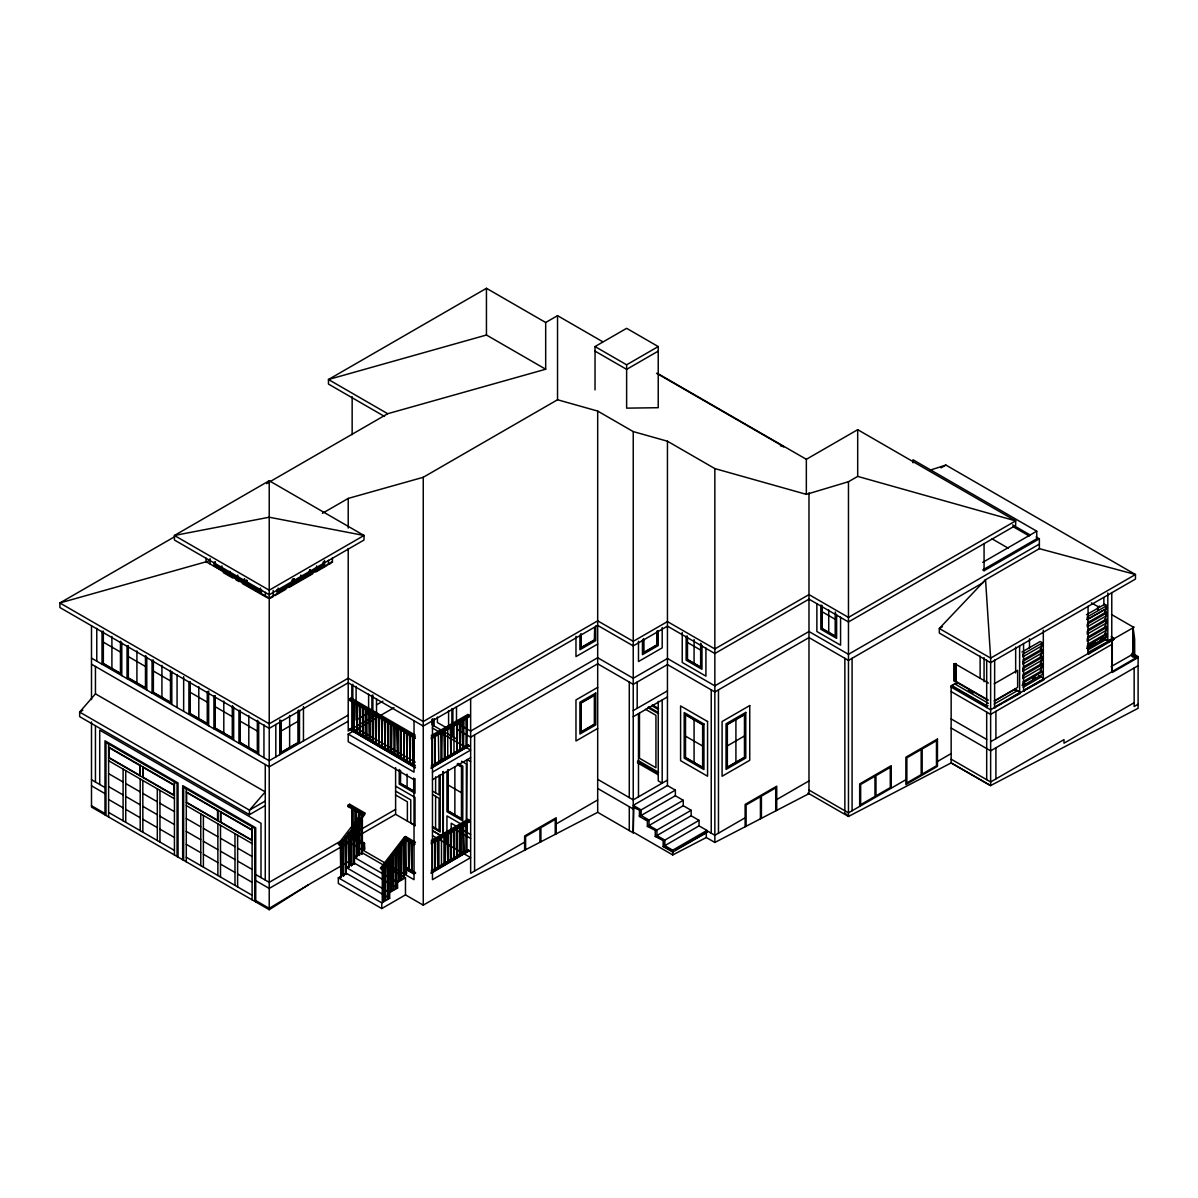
<?xml version="1.0" encoding="UTF-8"?>
<svg xmlns="http://www.w3.org/2000/svg" width="1198" height="1198" viewBox="0 0 1198 1198"><rect width="100%" height="100%" fill="white"/><g stroke="black" fill="none" stroke-linecap="round" stroke-linejoin="round"><path stroke-width="1.5" d="M407.095 787.505L407.095 774.207M435.578 828.282L435.608 796.296M439.097 775.256L439.082 794.903L432.538 791.114M440.22 775.046L440.19 832.086L432.523 827.653M442.871 771.737L442.826 836.683L445.596 838.286M443.365 771.512L443.32 836.968L446.929 839.049L446.929 843.946M446.929 839.049L446.944 815.883L461.185 824.104M454.566 848.349L454.581 829.106L470.649 838.39M637.186 708.332L637.186 682.051M994.475 701.144L1015.005 689.284L1020.277 692.324L1020.277 693.462L994.595 707.524L994.669 660.053M361.991 814.595L348.169 806.613L348.169 805.086L349.651 804.232L364.791 812.978L364.791 814.49L340.352 845.459L339.034 844.695L338.33 843.811L361.991 813.083L362.38 814.37M339.034 844.695L342.373 840.367M355.716 823.041L357.932 820.151M340.352 845.459L339.648 844.575L364.791 812.978M345.578 837.132L346.072 836.489L346.072 874.45L345.578 837.132L346.566 836.773L346.072 874.45M348.214 833.703L348.708 833.059L348.708 867.232L349.202 833.344L348.214 833.703L348.708 867.232M341.295 843.617L340.307 843.961L340.801 877.49L341.295 843.617L340.801 877.49M343.437 840.831L343.437 839.903L343.437 875.978L343.931 840.187M353.964 826.231L353.964 864.192L353.47 828.716M356.6 823.73L356.6 822.801L356.6 856.974L356.106 823.445M359.729 819.672L358.741 820.031L359.729 819.672L359.235 855.447L358.741 821.873M406.182 839.004L382.476 869.778L381.159 869.014L380.47 868.131L404.13 837.402L405.598 836.533L415.481 842.239L413.999 843.093L404.13 837.387M382.267 867.577L386.714 861.796M400.057 844.47L402.288 841.58M382.476 869.778L381.788 868.894L405.448 838.166L405.822 839.454M382.761 868.475L382.761 867.547L382.761 901.72L383.255 867.831M385.397 865.061L385.891 864.417L385.397 900.207L384.902 864.776M387.538 863.204L388.032 898.68L388.526 861.003L387.538 861.347M393.303 853.875L393.303 889.934L392.809 856.36M395.445 852.946L395.939 888.422L395.939 850.445M398.56 847.959L399.054 847.315L398.56 881.204L398.065 849.517M403.831 878.164L404.325 840.472L403.831 878.164L403.337 842.688M95.451 666.477L95.451 693.837L79.652 712.076L79.652 716.644L249.469 814.685L265.267 805.565M456.498 728.998L470.649 737.159L597.682 663.812L633.233 684.343L667.451 664.576L714.847 691.935L808.979 637.591L848.469 660.398L982.809 582.842L985.55 579.742L939.307 628.486L939.307 633.038L990.641 662.689L1135.464 579.068L1135.464 574.516L1039.37 548.669L985.55 579.742L990.641 658.121L990.641 785.723L951.152 762.916L951.152 685.915L986.688 706.431L988.021 705.592M951.152 685.915L957.082 682.486L987.212 699.872M91.497 721.96L91.497 807.093L269.221 909.701L308.71 884.618L348.214 861.811L352.811 864.477M308.051 885.008L269.221 908.339L255.728 900.537M362.739 736.321L363.713 736.321L362.739 736.321L362.739 707.449L363.713 707.449L363.713 736.321M361.826 842.239L362.32 842.523M602.774 341.774L557.534 315.658L545.689 322.502L486.448 288.299L328.462 379.511L328.462 384.064L384.498 416.425M269.221 480.742L174.429 535.476L174.429 540.028L269.221 594.747L364.012 540.028L364.012 535.476L269.221 480.742L269.221 909.701M176.166 535.835L59.9 602.968L59.9 607.521L269.221 728.369L348.214 682.77L423.253 726.093L597.682 625.386L633.233 645.902L667.451 626.15L714.847 653.509L808.979 599.165L848.469 621.972L1015.664 525.443L1015.664 520.875L857.693 429.678L806.344 459.313L657.702 373.491M266.6 483.633L387.703 413.714L545.689 369.224L545.689 322.502M595.032 389.904L595.032 346.566L626.629 328.327L658.226 346.566L658.226 407.709L626.629 408.144L626.629 364.806L658.226 346.566M322.412 513.313L348.214 498.413L423.253 477.283L557.534 399.758L597.682 411.064L633.233 431.594L667.451 441.223L714.847 468.583L806.344 494.355L848.469 481.716L857.693 476.4L1015.664 520.875L848.469 617.404L808.979 594.597L714.847 648.942L667.451 621.582L633.233 641.349L597.682 620.834L423.253 721.54L348.214 678.218L269.221 723.817L59.9 602.968L208.392 561.143M658.226 351.119L626.629 369.373L595.032 351.119M278.46 591.003L291.623 583.396M307.422 574.276L294.259 581.884L294.259 578.844M307.751 574.471L293.929 582.453L293.929 578.904M332.415 561.637L269.221 598.131L206.236 561.757M270.538 598.116L273.189 596.574L273.189 590.434M274.776 595.676L285.828 589.281M288.988 587.454L312.693 573.782M315.853 571.955L326.904 565.576M331.097 563.15L328.492 564.662L328.492 560.305M82.812 710.264L79.652 712.076L249.469 810.133L265.267 801.013M281.066 731.08L298.182 721.196M415.392 738.417L349.561 700.411L349.561 698.898L351.044 698.045L415.272 735.108M349.561 700.411L351.044 699.557L351.044 698.045M353.844 731.199L353.35 702.028L353.844 731.199L354.338 702.028M360.104 734.808L359.61 705.637L360.104 734.808L360.598 705.637M348.214 715.116L269.221 760.73L91.497 658.121M348.214 721.211L269.221 766.81L91.497 664.201M376.516 704.858L382.881 701.189M372.608 742.026L373.102 712.855L372.608 742.026L372.114 712.855L373.102 712.286M373.102 712.855L372.114 712.855M415.392 767.873L349.561 729.297L351.134 728.399L415.347 765.462M349.561 729.867L351.134 728.968L359.16 733.595M376.232 716.464L375.738 743.838L375.244 714.667L376.232 714.667M350.625 729.642L348.214 731.035L348.214 548.459M375.303 715.401L351.838 728.953L351.838 685.316M378.853 745.635L379.347 716.464L378.853 745.635L378.358 716.464L379.347 715.895M414.029 779.733L348.214 741.727L348.214 734.119L394.007 707.674M379.347 716.464L378.358 716.464M356.48 732.712L357.468 732.712L357.468 703.84L356.48 703.84L356.974 732.427M382.476 720.073L381.982 747.447L381.488 718.276L382.476 718.276M359.61 734.524L360.598 734.524M385.112 749.244L384.618 720.073L385.112 749.244L385.606 720.073M365.854 709.246L366.348 737.848M390.383 723.981L391.372 723.397L391.372 752.853L391.866 723.697M365.854 738.133L366.843 738.133L366.843 709.246M390.877 724.266L391.372 752.853M368.984 739.93L369.972 739.93L369.972 711.058L368.984 711.058L369.478 739.645M393.498 725.778L394.486 725.778M393.992 726.063L394.981 725.494L394.486 754.665L393.992 725.494M396.628 727.59L397.616 756.462L398.11 727.306M399.758 729.387L400.746 729.387L400.746 758.274L401.24 730.915M400.252 729.672L401.24 729.103M402.887 731.199L404.37 730.346M403.382 731.484L404.37 730.915L403.876 760.071L403.876 731.199M381.488 747.163L382.476 747.163M406.017 732.996L407.006 732.996L407.006 761.883L407.5 734.524M406.511 733.281L407.5 732.712M409.132 734.808L410.12 734.239L410.12 763.695L410.615 734.524M409.626 735.093L410.12 763.695M387.748 750.772L388.736 750.772L388.736 721.885L387.748 721.885L388.242 750.487M412.262 736.605L413.834 736.276L413.25 765.492L412.756 736.321M431.265 735.587L467.849 714.457L469.331 715.311L469.331 716.838L431.145 738.881M431.145 737.354L469.331 715.311M453.982 754.006L453.982 725.119M438.842 733.865L437.854 733.865M441.478 732.337L441.478 761.224L440.984 732.053M445.596 730.54L444.608 730.54L444.608 759.412L444.114 732.053M447.738 728.728L447.738 757.615M451.841 726.931L450.852 726.931L450.852 755.803L450.358 728.444M457.112 723.322L458.1 723.322M463.356 719.699L464.345 719.699M466.486 746.788L466.98 717.617L466.486 746.788L465.917 717.572M400.252 729.103L400.252 757.99L401.24 757.99M597.682 644.06L575.968 656.594L575.968 636.303M403.382 759.787L413.834 765.163M406.511 732.712L407.006 761.314M348.169 806.613L349.651 805.76L349.651 804.232M941.044 467.864L945.896 465.064L1135.464 574.516L990.641 658.121L939.307 628.486L942.482 626.644M351.957 808.231L352.946 808.231L351.957 808.231L351.957 828.088M431.175 765.941L467.759 744.812L469.331 745.71L431.145 768.322M434.35 764.668L466.98 746.504M434.724 735.662L435.218 764.264M444.608 759.412L445.102 730.256M450.852 755.803L451.346 726.647M456.618 723.038L457.112 752.194L457.606 723.038M459.747 721.226L460.242 750.397L461.23 721.51M463.851 719.983L462.877 719.414L463.356 748.585L463.851 719.414M431.145 767.753L469.331 745.71M358.217 819.058L358.711 811.555L359.235 855.447M359.7 811.555L358.217 811.84M432.463 772.126L470.649 750.083L432.328 727.965M432.463 779.733L470.649 757.69M597.682 687.397L575.968 699.932L575.968 740.978L597.682 728.444M349.741 834.587L348.169 835.5L362.979 844.051L362.979 850.325L364.551 849.427L364.551 843.152L349.741 834.587L348.169 836.069L362.545 844.365M342.134 840.247L269.221 882.342L255.728 874.555M345.368 838.375L351.853 834.632M356.719 831.831L395.61 809.369M352.946 837.103L351.957 837.103L352.946 837.103L352.946 810.028M395.61 786.188L415.017 797.419L415.017 825.527L395.61 814.311L348.214 841.67L414.029 879.676L414.029 778.865M348.214 842.823L269.221 888.422L255.728 880.635M355.087 810.028L355.087 838.914L364.117 843.467L364.551 849.427M355.087 838.914L356.076 838.914M358.217 822.667L358.711 840.427M359.205 840.711L358.217 840.711M364.117 849.172L362.979 850.325M354.129 857.259L397.571 882.342L397.571 888.032L354.129 862.964L354.129 857.259L362.036 852.691L405.478 877.775L405.478 894.876L381.788 908.563L338.33 883.48L338.33 877.775L346.237 873.222L389.679 898.305L389.679 892.6L346.237 867.517L346.237 873.222M356.106 856.69L357.094 856.69L357.094 823.086M358.741 855.162L359.729 855.162M361.377 853.65L362.365 853.65L362.365 816.242L361.377 816.602L361.377 853.65L362.365 853.65M346.237 867.517L354.129 862.964M348.214 866.948L349.202 866.948M350.849 832.131L350.849 865.435L351.838 865.435L351.838 829.929M353.47 863.908L354.458 863.908L354.458 826.515M350.849 865.435L351.838 865.435M405.119 839.484L405.598 868.086L406.092 840.711M340.307 877.206L341.295 877.206M342.942 842.389L342.942 875.693L343.931 875.693M345.578 874.166L346.566 874.166M633.233 710.624L667.451 690.857M408.233 840.711L409.222 840.711L408.728 869.883L408.233 840.711L409.222 840.711M410.869 842.808L411.857 871.695L412.441 842.479M633.233 716.704L667.451 696.937M415.062 843.991L413.999 844.62L404.625 839.199M431.265 840.532L467.849 819.417L469.331 820.271L469.331 821.783L431.145 843.826M431.145 842.314L469.331 820.271M434.724 840.622L435.713 840.622L435.218 869.793L434.724 842.434M441.478 836.728L441.478 866.184M448.711 833.688L447.243 833.404L448.232 833.973M453.982 830.079L453.982 858.966L453.488 829.795L454.97 830.079M459.747 826.186L461.23 826.47M463.851 853.261L462.877 853.261L463.356 824.089L463.851 853.261L463.356 824.658M432.104 842.718L432.104 871.021M434.23 840.337L435.713 840.622M441.972 837.013L440.49 836.728M447.738 833.688L447.738 862.575L447.243 835.201M466.98 822.577L466.486 851.733L467.025 759.472L470.649 761.569M406.481 869.329L406.481 873.552L404.909 874.45L404.909 868.82L406.481 867.921L415.556 873.162M398.065 880.919L399.054 880.919M400.701 846.102L400.701 879.392L401.689 879.392L401.689 843.901L400.701 844.246M403.337 877.879L404.325 877.879M400.701 879.392L401.689 879.392M397.571 882.342L405.478 877.775M413.999 874.061L404.909 868.82M390.174 859.775L390.174 891.177L391.162 891.177L391.162 857.573M392.809 889.65L393.798 889.65L393.798 854.159M395.445 888.137L396.433 888.137L396.433 850.73M390.174 891.177L391.162 891.177M389.679 892.6L397.571 888.032M431.175 870.886L467.759 849.771L469.331 850.67L431.145 873.282M443.904 864.117L466.98 851.449M434.724 869.508L435.713 869.508M437.854 838.81L437.854 867.696L438.842 867.696L438.842 838.81M440.984 865.899L441.972 865.899M444.114 835.201L444.114 864.087L445.102 864.087L445.596 835.485M447.243 862.29L448.232 862.29M450.358 831.592L450.358 860.478L451.346 860.478L451.346 832.161M453.488 858.667L454.476 858.667M456.618 827.983L456.618 856.87L457.606 856.87L457.606 828.552M459.747 827.983L459.747 855.058L460.736 855.058L460.736 826.186L460.736 855.058M437.854 867.696L438.842 867.696M444.114 864.087L445.102 864.087M450.358 860.478L451.346 860.478M456.618 856.87L457.606 856.87M431.145 872.713L469.331 850.67M382.267 870.048L382.267 901.435L383.255 901.435M384.902 899.923L385.891 899.923M387.538 898.395L388.526 898.395L388.526 861.003M338.33 877.775L381.788 902.858L389.679 898.305M982.749 562.356L1036.734 531.193L1036.734 538.786L982.749 569.949L984.067 570.712L1039.37 538.786L1039.37 548.669M1039.37 544.102L848.469 654.318L808.979 631.511L714.847 685.855L667.451 658.496L633.233 678.263L597.682 657.732L470.649 731.08L456.498 722.918M524.619 842.149L470.649 873.312L470.649 698.554M556.216 823.91L597.682 799.965M405.478 894.876L423.253 905.134L463.192 882.072L597.682 812.334L633.233 832.85L633.892 806.883L633.233 807.272L640.121 810.492L639.462 816.452L639.462 810.866M667.451 780.108L633.233 799.875L597.682 779.344M727.351 745.86L744.467 735.976M675.358 790.141L667.451 785.589L633.233 805.356L641.125 809.908L675.358 790.141L675.358 795.742L641.125 815.494L641.125 809.908M634.895 808.231L635.554 807.841L633.892 806.883M649.031 820.061L683.249 800.294L683.249 805.73L649.031 825.497L649.031 820.061L641.125 815.494M639.462 816.452L647.369 821.019L647.369 826.455L648.028 826.066M647.369 826.455L655.92 830.633M656.923 830.049L691.156 810.282L691.156 815.793L656.923 835.56L656.923 830.049L649.031 825.497M953.788 663.827L956.094 663.632L956.094 680.734L954.776 681.497L953.788 680.928L953.788 663.827L956.094 663.632M655.261 831.008L655.261 836.518L655.92 836.144M655.261 836.518L663.827 840.697L663.827 846.207L671.239 850.49M664.83 840.127L699.048 820.36L699.048 825.871L664.83 845.638L664.83 840.127L656.923 835.56M663.168 841.086L663.168 846.597L663.827 846.207M664.83 845.638L672.722 850.191L706.955 830.424L706.955 832.355L672.722 852.107L663.168 846.597M675.927 849.502L706.955 832.355M1097.802 606.622L1097.937 610.037M1021.954 652.011L1040.193 641.499L1042.485 642.817L1042.485 645.482L1022.748 656.878L1022.748 654.228L1042.485 642.817M1086.466 614.769L1104.691 604.256L1106.997 605.574L1106.997 608.24L1087.245 619.636L1087.245 616.985L1106.997 605.574M1087.08 619.546L1106.997 608.24M745.126 817.785L714.847 835.276L706.955 830.708M776.723 799.545L808.979 780.931M1023.107 659.903L1041.332 649.376L1041.332 644.824L1042.485 645.482M1087.619 622.661L1105.844 612.133L1105.844 607.581M1042.485 650.05L1022.748 661.446L1022.748 664.111L1042.485 652.7L1042.485 650.05L1040.193 648.717M1106.997 612.807L1087.245 624.203L1087.245 626.868L1106.997 615.458L1106.997 612.807L1104.691 611.474M994.22 683.803L1017.641 670.281L1017.641 687.382L994.22 700.905M1023.107 667.121L1041.332 656.594L1041.332 652.041L1042.485 652.7M1087.619 629.878L1105.844 619.351L1105.844 614.799L1106.997 615.458M1042.485 657.268L1022.748 668.664L1022.748 671.329L1042.485 659.918L1042.485 657.268L1040.193 655.935M1106.997 620.025L1087.245 631.421L1087.245 634.086L1106.997 622.675L1106.997 620.025L1104.691 618.692M1023.107 674.339L1041.332 663.827L1041.332 659.259L1042.485 659.918M1087.619 637.096L1105.844 626.584L1105.844 622.017L1106.997 622.675M1042.485 664.486L1022.748 675.882L1022.748 678.547L1042.485 667.151L1042.485 664.486L1040.193 663.153M1106.997 627.243L1087.245 638.639L1087.245 641.304L1106.997 629.908L1106.997 627.243L1104.691 625.91M1023.107 681.557L1041.332 671.045L1041.332 666.477L1042.485 667.151M1087.619 644.314L1105.844 633.802L1105.844 629.235L1106.997 629.908M1042.485 671.704L1022.748 683.1L1022.748 685.765L1042.485 674.369L1042.485 671.704L1040.193 670.371M1106.997 634.461L1087.245 645.857L1087.245 648.522L1106.997 637.126L1106.997 634.461L1104.691 633.128M1021.999 685.241L1025.039 683.489M1032.631 679.116L1035.671 677.349M1088.158 647.055L1095.975 642.532M1100.663 639.837L1103.792 638.025M1087.08 648.432L1106.832 637.022M994.175 704.065L1017.641 690.512M1023.107 687.353L1041.332 676.84L1043.967 678.637L1043.967 679.775L1019.618 693.088L1019.618 645.737M1087.619 650.11L1105.844 639.597L1107.821 640.945L1113.092 637.905M1133.143 627.018L1111.445 614.484M995.253 707.913L995.253 706.775L1020.277 692.324M1024.23 691.186L1024.23 690.048L1043.967 678.637M1111.115 636.557L1113.751 638.354L1088.069 652.416L1088.727 653.943L1088.069 653.554L1088.069 606.218M1000.854 703.915L990.641 709.815L951.152 687.053M1003.984 702.118L1007.099 700.306M1010.228 698.494L1018.045 693.986M1025.084 689.928L1040.268 681.153M1043.308 630.208L1043.308 679.401L1106.308 643.041M1111.13 640.361L1133.068 627.842L1133.068 654.078L1111.13 666.582M1088.727 653.943L1113.751 639.492L1113.751 638.354M1111.774 644.434L990.641 714.367L951.152 691.575M905.868 779.718L848.469 812.858L808.979 790.051M937.465 761.479L951.152 753.572M990.641 741.727L1111.774 671.808L1111.774 639.882M1112.268 671.509L1138.1 656.594L1138.1 708.288L990.641 785.559L951.152 762.916L848.469 816.452L807.976 793.076M1138.1 665.714L990.641 750.846L951.152 728.055M1134.147 702.717L1064.004 743.209L1064.004 739.615L990.641 781.965L951.152 759.173M1138.1 704.244L1134.147 706.521L1134.147 668.005M362.979 844.051L364.551 843.152M633.892 832.475L672.722 854.938L706.296 837.522L714.847 842.464L808.979 793.645L808.979 492.827M930.307 470.095L945.896 465.064M545.689 369.224L486.448 335.021L328.462 379.511L387.703 413.714M1134.221 627.168C1132.125 625.416 1133.847 631.316 1134.641 639.193L1134.701 657.507M1132.41 656.804C1138.22 656.205 1128.486 658.046 1132.35 652.985M780.392 445.806L783.971 446.824L656.534 373.252M1038.711 675.597L1041.332 676.84M223.262 572.584L232.771 578.02M235.946 579.832L239.106 581.644M242.281 583.471L267.633 597.967M1036.734 531.193L912.981 459.747L912.981 462.787M1036.12 536.914L1039.37 538.786M1012.624 524.874L1030.295 535.072M1013.104 526.671L1029.247 535.985M992.109 538.875L1008.267 548.19M1091.333 602.879L1097.937 606.547M1133.068 627.842L1133.068 654.078M1113.751 639.492L1107.821 642.158L1107.821 592.965M1105.844 636.452L1106.997 637.126M1133.248 653.794L1138.1 656.594M1133.248 654.752L1138.1 657.552L1112.268 672.467L1112.268 639.597M1107.821 641.02L1103.867 638.744L1105.844 639.882M595.032 346.566L626.629 364.806M988.425 683.055L955.435 664.006L955.435 681.108L988.425 700.156M968.388 690.153L973.24 692.953M954.447 683.714L988.38 703.301M951.811 685.526L987.362 706.041M822.142 611.759L835.305 619.351M951.152 718.935L986.688 739.451M687.487 642.487L700.65 650.095M652.371 704.888L658.571 708.467M651.652 705.622L657.972 709.276M648.492 706.835L657.972 712.316M647.714 707.524L658.571 713.798M645.467 709.261L655.935 715.311L655.935 767.753L639.477 758.259L639.477 713.05M685.511 736.141L702.627 746.025M638.399 760.67L658.571 772.321M637.441 761.254L657.972 773.114M637.441 762.782L657.972 774.642M675.358 795.742L683.249 800.294M683.249 805.73L691.156 810.282M691.156 815.793L699.048 820.36M699.048 825.871L706.955 830.424M228.504 572.764L215.341 565.171L215.341 562.132M231.139 574.291L244.302 581.899L244.302 578.844M260.101 591.018L246.938 583.411L246.938 580.371M228.833 573.348L215.011 565.366L215.011 561.817M230.81 574.486L244.632 582.468L244.632 578.919M597.682 788.464L633.233 808.994M644.868 818.818L648.028 820.645M657.507 837.058L663.827 840.697M453.488 724.266L454.97 725.119M453.488 724.835L454.476 725.404M450.358 726.647L451.346 727.216M447.243 727.875L448.711 728.728M444.114 730.256L445.102 730.825M456.498 738.881L432.134 724.82L432.134 719.294M469.331 746.279L467.759 744.812M441.972 732.053L441.478 761.224M349.561 698.898L415.392 736.89M404.37 730.915L403.876 760.071M437.854 762.752L438.842 762.752L438.348 733.58M432.104 766.076L432.104 737.189M357.423 728.803L415.227 762.168M363.967 736.381L380.036 745.65M383.24 747.507L399.293 756.777M448.262 785.109L461.47 792.732M349.561 729.297L415.392 767.304M348.214 734.119L414.029 772.126L414.029 720.852M469.331 821.783L467.849 820.93L467.849 819.417M465.917 822.517L466.98 823.146M462.877 823.805L464.345 824.658M462.877 824.374L463.851 824.943M462.757 825.018L466.381 827.114L466.381 764.024L461.559 761.239M459.253 825.901L460.736 826.755M470.649 834.497L451.212 823.266L451.197 846.402L443.979 842.269M458.1 828.267L457.112 827.698L457.112 857.154M453.488 829.795L454.476 830.364M451.841 831.876L450.852 831.307L450.852 860.763M469.331 851.239L467.759 849.771M103.342 642.158L120.459 652.041M128.351 656.594L145.467 666.477M153.044 670.85L170.49 680.913M190.227 692.324L207.344 702.208M215.251 706.76L232.352 716.644M239.929 721.016L257.375 731.08M466.486 851.733L465.917 824.329M432.553 835.635L435.683 837.447M439.067 839.394L470.649 857.633L432.463 879.676L432.463 719.01M348.169 805.086L363.308 813.831M411.857 842.808L414.493 844.335M405.598 868.086L405.119 838.914M95.451 693.837L265.267 791.893L249.469 810.133L249.469 814.685M406.481 873.552L406.032 869.074M338.33 843.811L339.648 844.575M380.47 868.131L381.788 868.894M108.614 747.043L174.429 785.049M186.289 791.893L252.104 829.9M108.614 757.69L174.429 795.697M186.289 802.525L252.104 840.532M108.614 760.73L174.429 798.737M186.289 805.565L252.104 843.572M108.614 773.653L123.095 782.009M125.73 783.537L140.211 791.893M142.832 793.405L157.312 801.776M159.948 803.289L174.429 811.66M186.289 818.489L200.77 826.86M203.39 828.372L217.871 836.728M220.507 838.256L234.988 846.612M237.623 848.139L252.104 856.495M108.614 786.577L123.095 794.933M125.73 796.445L140.211 804.816M142.832 806.329L157.312 814.7M159.948 816.212L174.429 824.568M186.289 831.412L200.77 839.768M203.39 841.295L217.871 849.652M220.507 851.179L234.988 859.535M237.623 861.062L252.104 869.419M91.497 779.733L104.99 787.52M91.497 785.813L104.99 793.6M108.614 799.485L123.095 807.856M125.73 809.369L140.211 817.74M142.832 819.252L157.312 827.608M159.948 829.136L174.429 837.492M186.289 844.335L200.77 852.691M203.39 854.219L217.871 862.575M220.507 864.102L234.988 872.458M237.623 873.971L252.104 882.342M108.614 812.409L174.429 850.415M186.289 857.259L252.104 895.265M91.497 805.73L104.99 813.517M458.04 763.381L462.802 766.136L462.757 820.84L446.944 811.69L446.944 771.572M457.187 764.024L461.814 766.705L461.769 819.133L447.932 811.121L447.932 769.535M457.516 764.609L461.485 766.9L461.44 818.563L448.262 810.941L448.262 770.329M432.538 794.529L439.082 798.317L439.067 830.304L432.523 826.515M414.029 791.534L400.207 783.537L400.207 770.868M395.61 791.114L410.764 799.875L410.764 823.056L415.317 825.692M395.61 795.008L407.38 801.821L407.38 821.109M995.253 706.775L994.595 706.311L994.595 707.524M844.485 812.544L848.469 816.452L848.469 481.716M1111.774 592.531L1111.774 638.669M1103.867 598.072L1103.867 605.454M1029.486 638.819L1029.486 648.043M1023.571 643.461L1023.571 690.797M1015.664 647.145L1015.664 672.976M1015.664 689.584L1015.664 690.797M1015.005 689.284L1015.005 690.422M995.912 711.327L995.912 738.687M995.912 747.807L995.912 778.925M986.688 660.203L986.688 707.569M986.688 712.091L986.688 779.688M984.067 543.548L984.067 570.712M984.067 657.642L984.067 681.677M980.129 656.115L980.129 678.233M957.082 682.486L957.082 683.624M956.423 682.785L956.423 683.968M954.776 664.396L954.776 681.497M952.47 685.076L952.47 686.244M891.252 788.149L891.252 765.672L859.67 783.911L859.67 806.389M857.693 429.678L857.693 476.4M852.092 658.301L852.092 810.761M844.86 658.301L844.86 810.761M840.577 617.195L840.577 645.198L816.871 631.511L816.871 603.897M836.623 614.649L836.623 638.354L820.84 629.25L820.825 605.17M835.635 613.241L835.635 636.647L821.813 628.665L821.813 605.26M835.305 611.923L835.305 636.078L822.142 628.471L822.142 606.173M828.731 609.977L828.731 632.274M806.344 459.313L806.344 494.355M776.723 810.372L776.723 786.188L745.126 804.427L745.126 826.755M775.735 810.881L775.735 787.895L761.419 796.161L761.419 818.309M760.431 818.818L760.431 796.73L746.114 804.996L746.114 826.246M735.916 719.624L735.916 762.198M718.471 689.853L718.471 833.179M714.847 468.583L714.847 842.464M711.238 689.853L711.238 833.179M706.296 831.966L706.296 837.522M705.922 648.043L705.922 676.151L682.231 662.464L682.231 632.484M701.968 645.318L701.968 669.308L686.14 660.158L686.169 636.243M700.98 643.895L700.98 667.6L687.158 659.619L687.158 635.913M700.65 643.311L700.65 667.031L687.487 659.424L687.487 637.411M694.076 639.522L694.076 663.228M694.076 719.803L694.076 762.362M672.722 850.191L672.722 854.938M667.451 441.223L667.451 785.589M662.195 627.557L662.195 647.863L638.489 661.536L638.489 641.244M662.195 699.976L662.195 783.148L658.241 780.871L658.241 701.399M658.241 630.987L658.241 645.572L642.442 654.692L642.442 640.106M657.253 630.672L657.253 645.003L643.431 652.985L643.431 638.654M656.923 631.72L656.923 644.824L643.76 652.416L643.76 639.328M638.489 713.664L638.489 796.835M633.233 431.594L633.233 832.85M629.279 682.066L629.279 797.598M629.279 806.718L629.279 830.573M597.682 411.064L597.682 812.334M595.706 626.045L595.706 640.63L579.907 649.75L579.907 635.165M581.225 634.386L581.225 647.474L594.388 639.882L594.717 627.527L594.717 640.061L580.895 648.043L580.895 633.712M557.534 315.658L557.534 399.758M556.216 833.838L556.216 817.74L524.619 835.979L524.619 850.221M555.228 834.407L555.228 819.447L540.912 827.713L540.912 841.775M539.924 842.284L539.924 828.282L525.608 836.548L525.608 849.711M486.448 288.299L486.448 335.021M474.588 734.883L474.588 871.036M467.849 714.457L467.849 715.985M463.356 719.129L463.356 748.585M460.242 720.941L460.242 750.397M457.112 722.738L457.112 752.194M456.498 706.655L456.498 721.106M454.866 766.765L454.866 814.76M453.982 829.51L453.982 858.966M452.874 709.486L452.874 736.785M451.886 708.602L451.886 723.322M451.886 727.006L451.886 736.216M448.591 710.549L448.591 728.998L437.405 722.529L437.405 717.003M447.738 833.119L447.738 862.575M444.608 834.916L444.608 864.372M438.348 838.525L438.348 867.981M435.623 776.813L435.623 792.896M435.218 735.377L435.218 764.833M435.218 840.906L435.218 869.793M434.11 718.59L434.11 725.958M433.122 719.923L433.122 725.389M423.253 477.283L423.253 905.134M415.017 778.64L415.017 793.241L399.219 784.106L399.219 769.505M413.699 778.026L413.699 790.95L400.536 783.342L400.536 770.419M413.34 735.991L413.25 765.492M411.947 842.194L411.857 871.695M408.728 840.427L408.728 869.883M405.598 836.533L405.598 838.061M401.195 843.617L401.195 879.676M398.56 847.031L398.56 881.204M397.616 727.021L397.616 756.462M395.61 767.633L395.61 814.311M394.486 725.209L394.486 754.665M390.668 858.217L390.668 891.462M388.242 721.6L388.242 751.056M385.397 864.132L385.397 900.207M381.982 718.56L381.982 747.447M381.788 902.858L381.788 908.563M376.516 698.778L376.516 713.065M375.738 714.951L375.738 743.838M372.892 694.975L372.892 716.793M371.904 695.289L371.904 717.362M369.478 710.773L369.478 740.214M368.61 694.136L368.61 712.84L356.106 720.058L356.106 686.379M366.348 708.961L366.348 738.417M363.219 707.164L363.234 736.605M362.979 707.299L362.979 736.186M361.826 815.733L361.871 853.934M361.586 817.111L361.586 842.389M360.343 705.787L360.343 734.659M358.951 811.974L358.951 840.861M358.711 811.555L358.711 819.342M356.974 703.54L356.974 732.996M356.076 810.028L356.076 820.855M355.581 809.743L355.581 822.951M355.581 826.56L355.581 839.199M352.811 684.238L352.811 728.384M352.452 807.946L352.452 837.387M352.152 396.718L352.152 434.664M351.343 830.573L351.343 865.72M348.214 498.413L348.214 528.078M332.415 558.043L332.415 562.386M324.538 560.439L324.538 565.92M323.55 561.802L323.55 565.351L309.728 573.333L309.728 569.784M323.22 562.117L323.22 565.156L310.057 572.764L310.057 569.724M316.631 565.92L316.631 568.96M308.74 571.386L308.74 575.04M303.453 706.64L303.453 740.963M300.833 575.04L300.833 578.08M299.5 710.414L299.5 743.239M298.512 710.189L298.512 742.67L280.736 752.943L280.736 720.447M298.182 710.564L298.182 742.49L281.066 752.359L281.066 720.447M292.941 578.694L292.941 584.16M291.953 580.042L291.953 583.591L278.131 591.572L278.131 588.023M289.631 715.506L289.631 747.432M279.748 719.983L279.748 754.65M277.142 589.626L277.142 593.28M275.81 724.401L275.81 756.926M265.372 592.306L265.372 595.9M265.267 764.534L265.267 880.066M263.949 724.85L263.949 757.69M261.419 589.641L261.419 593.295L214.023 565.935L214.023 562.281M260.999 877.595L260.999 823.251L99.719 730.136L99.719 784.48M260.43 588.038L260.43 591.587L246.608 583.606L246.608 580.057M258.693 721.81L258.693 754.65M257.705 720.447L257.705 752.943L239.929 742.67L239.929 710.189M257.375 720.447L257.375 752.359L240.259 742.49L240.259 710.564M255.728 901.914L255.728 827.803L182.665 785.618L182.665 859.73M254.74 901.345L254.74 828.372L183.653 787.326L183.653 860.299M252.104 826.86L252.104 899.818M248.81 715.506L248.81 747.432M245.62 580.521L245.62 584.175M238.941 710.414L238.941 743.239M237.728 575.055L237.728 578.095M237.623 835.216L237.623 886.894M234.988 833.688L234.988 885.382M233.67 707.374L233.67 740.199M232.682 705.996L232.682 738.492L214.921 728.234L214.921 695.739M232.352 705.996L232.352 737.923L215.251 728.04L215.251 696.128M229.821 571.401L229.821 575.055M223.801 701.055L223.801 732.981M221.929 565.935L221.929 568.975M220.507 811.645L220.507 822.292M220.507 825.332L220.507 877.026M217.871 810.133L217.871 820.78M217.871 823.82L217.871 875.498M213.933 695.963L213.933 728.803M210.084 558.582L210.084 563.988M208.662 691.111L208.662 725.763M207.673 691.56L207.673 724.056L189.898 713.798L189.898 683.1M207.344 691.56L207.344 723.487L190.227 713.604L190.227 681.677M206.026 558.133L206.026 562.506M203.39 815.449L203.39 867.142M200.77 813.936L200.77 865.615M198.793 686.619L198.793 718.545M188.91 681.527L188.91 714.367M186.289 788.853L186.289 861.811M183.653 676.66L183.653 711.327M178.053 857.064L178.053 782.953L104.99 740.783L104.99 814.88M177.064 674.684L177.064 707.524M177.064 856.495L177.064 783.537L105.978 742.49L105.978 815.449M174.429 782.009L174.429 854.983M171.808 671.644L171.808 704.484M170.82 672.078L170.82 702.777L153.044 692.504L153.044 660.023M170.49 670.281L170.49 702.208L153.374 692.324L153.374 660.398M161.925 665.339L161.925 697.266M159.948 790.366L159.948 842.059M157.312 788.853L157.312 840.532M152.056 660.248L152.056 693.088M146.785 657.208L146.785 690.048M145.797 655.83L145.797 688.326L128.021 678.068L128.021 645.572M145.467 655.83L145.467 687.757L128.351 677.873L128.351 645.962M142.832 766.81L142.832 777.442M142.832 780.497L142.832 832.176M140.211 765.282L140.211 775.93M140.211 778.97L140.211 830.648M136.916 650.903L136.916 682.815M127.048 645.812L127.048 678.637M125.73 770.614L125.73 822.292M123.095 769.086L123.095 820.78M121.777 642.757L121.777 675.597M120.788 641.394L120.788 673.89L103.013 663.632L103.013 631.136M120.459 641.394L120.459 673.321L103.342 663.437L103.342 631.511M111.908 636.452L111.908 668.379M108.614 744.003L108.614 816.976M102.025 631.361L102.025 664.201M96.768 628.321L96.768 661.161M95.451 726.138L95.451 782.009M91.497 625.596L91.497 699.602M364.012 535.476L269.221 590.195L174.429 535.476L269.221 517.222L364.012 535.476M595.706 693.088L579.907 702.223L579.907 734.045L595.706 724.925L595.706 693.088M594.717 694.81L580.895 702.792L580.895 732.337L594.717 724.356L594.717 694.81M594.388 695.379L581.225 702.971L581.225 731.768L594.388 724.161L594.388 695.379M406.032 867.097L404.475 867.996L413.999 873.492L415.556 872.593L406.032 867.097M749.738 705.562L722.095 721.525L722.095 776.259L749.738 760.296L749.738 705.562M745.785 712.406L726.048 723.817L726.048 769.415L745.785 758.02L745.785 712.406M744.797 714.128L727.021 724.386L727.021 767.708L744.797 757.45L744.797 714.128M744.467 714.697L727.351 724.565L727.351 767.139L744.467 757.256L744.467 714.697M1099.375 606.308L1097.563 607.356L1099.375 606.308M937.465 739.001L905.868 757.241L905.868 784.6L937.465 766.361L937.465 739.001M874.974 776.214L860.658 784.48L860.658 804.682L874.974 796.415L874.974 776.214M890.279 767.379L875.963 775.645L875.963 795.846L890.279 787.58L890.279 767.379M921.172 749.544L906.856 757.81L906.856 782.893L921.172 774.627L921.172 749.544M936.477 740.708L922.16 748.975L922.16 774.058L936.477 765.792L936.477 740.708M707.569 721.51L680.584 705.922L680.584 760.655L707.569 776.229L707.569 721.51M703.945 723.981L684.208 712.57L684.208 758.184L703.945 769.58L703.945 723.981M702.956 724.55L685.196 714.293L685.196 757.615L702.956 767.873L702.956 724.55M702.627 724.745L685.511 714.862L685.511 757.421L702.627 767.304L702.627 724.745M441.583 835.964L432.553 830.753L441.583 835.949M139.881 765.477L108.943 747.612L108.943 757.495L139.881 775.361L139.881 765.477M174.099 785.244L143.161 767.379L143.161 777.262L174.099 795.128L174.099 785.244M217.542 810.327L186.618 792.462L186.618 802.346L217.542 820.211L217.542 810.327M251.775 830.079L220.836 812.229L220.836 822.098L251.775 839.963L251.775 830.079"/></g></svg>
